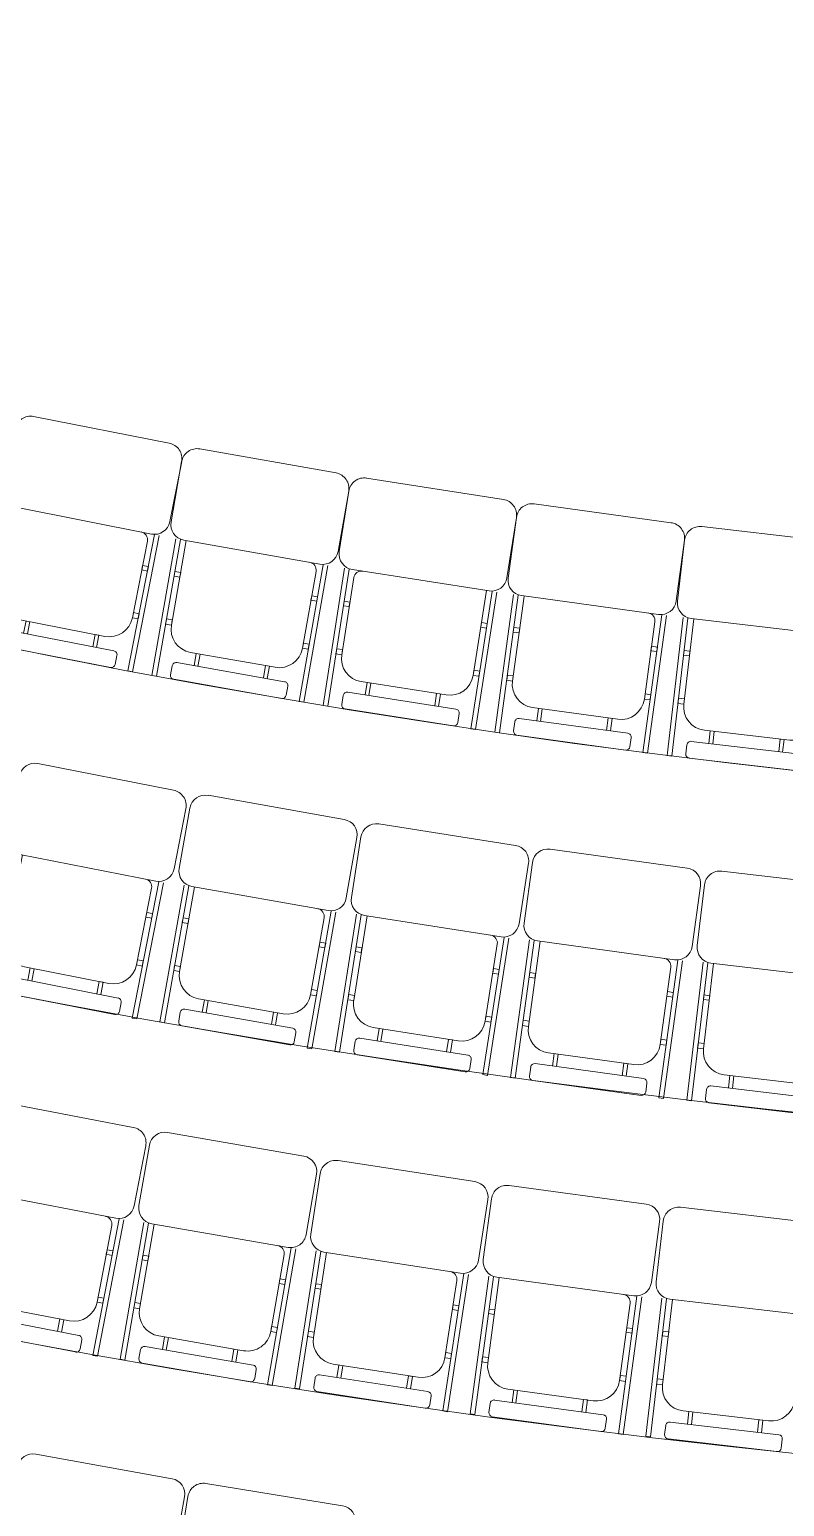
# Model space of a CAD drawing. Header units: millimetres. Extents: x 8275 to 147087, y -297470 to -191881.
# Drawn here: x 39564 to 42011, y -217230 to -212445 of the extents above; entities that cross this region are included whole.
import ezdxf

# ---------------------------------------------------------------- set-up
doc = ezdxf.new("R2010")
doc.units = ezdxf.units.MM
doc.header["$LTSCALE"] = 250
doc.header["$MEASUREMENT"] = 0
doc.layers.add('furniture', color=5, linetype='Continuous', lineweight=15)
doc.layers.add('stairs', color=2, linetype='Continuous', lineweight=5)

# ---------------------------------------------------------------- blocks, each defined once
blk = doc.blocks.new('A$C24EB465D-flat-9-flat-1-flat-320')
at = {"layer": 'furniture', "ltscale": 0.1}
for p, q in [((-441, 64.9), (-0.6, -19.8)), ((-537.9, -170.3), (-500.5, 24.6)), ((39.6, -79.3), (2.2, -274.1)), ((-523.1, -224.9), (-608.1, -666.9)), ((-593, -669.8), (-508, -227.8)), ((-489.3, -231.4), (-541.8, -504.6)), ((-57.3, -314.4), (-497.6, -229.7)), ((-530.7, -346), (-527.9, -331.2)), ((-509.2, -334.8), (-527.9, -331.2)), ((-512, -349.6), (-509.2, -334.8)), ((-131.9, -758.5), (-46.9, -316.4)), ((-31.9, -319.3), (-116.9, -761.4)), ((-512, -349.6), (-530.7, -346)), ((-70.4, -337.8), (-118.2, -586.1)), ((-88.4, -431), (-85.5, -416.3)), ((-85.5, -416.3), (-66.8, -419.9)), ((-69.7, -434.6), (-66.8, -419.9)), ((-88.4, -431), (-69.7, -434.6)), ((-560.5, -501), (-557.3, -484.3)), ((-541.8, -504.6), (-560.5, -501)), ((-538.6, -487.9), (-557.3, -484.3)), ((-541.8, -504.6), (-538.6, -487.9)), ((-118.2, -586.1), (-115, -569.4)), ((-115, -569.4), (-96.3, -573)), ((-99.5, -589.7), (-96.3, -573)), ((-207.4, -646.5), (-481.4, -593.8)), ((-462.7, -597.4), (-470.4, -637.4)), ((-450.2, -599.8), (-457.9, -639.8)), ((-118.2, -586.1), (-99.5, -589.7)), ((-608.1, -666.9), (-593, -669.8)), ((-541.4, -636.7), (-546.9, -665.6)), ((-177.7, -693.7), (-526.5, -626.6)), ((-238.6, -640.5), (-246.3, -680.5)), ((-226, -643), (-238.6, -640.5)), ((-226, -643), (-233.7, -682.9)), ((-188, -747.5), (-536.8, -680.5)), ((-167.6, -708.5), (-173.2, -737.5)), ((-116.9, -761.4), (-131.9, -758.5))]:
    blk.add_line(p, q, dxfattribs=at)
for centre, radius, start, end in [((-450.6, 15, 0), 50.8, 79.1151, 169.1151), ((-10.2, -69.7, 0), 50.8, 349.1151, 79.1151), ((-488, -179.9, 0), 50.8, 169.1151, 259.1151), ((-47.7, -264.5, 0), 50.8, 259.1151, 349.1151), ((-95.4, -333, 0), 25.4, 349.1151, 79.1151), ((-467, -519, 0), 76.2, 169.1151, 259.1151), ((-193, -571.7, 0), 76.2, 259.1151, 349.1151), ((-534.4, -668, 0), 12.7, 169.1151, 259.1151), ((-528.9, -639.1, 0), 12.7, 79.1151, 169.1151), ((-180.1, -706.1, 0), 12.7, 349.1151, 79.1151), ((-185.6, -735.1, 0), 12.7, 259.1151, 349.1151)]:
    blk.add_arc(centre, radius, start, end, dxfattribs=at)
blk = doc.blocks.new('A$C24EB465D-flat-9-flat-1-flat-321')
at = {"layer": 'furniture', "ltscale": 0.1}
for p, q in [((-442.1, 56.7), (-0.3, -19.8)), ((-534.7, -180.2), (-500.8, 15.3)), ((41.1, -78.6), (7.2, -274)), ((-518.9, -234.5), (-595.7, -678)), ((-580.5, -680.7), (-503.7, -237.1)), ((-51.5, -315.4), (-493.3, -238.9)), ((-484.9, -240.3), (-532.4, -514.5)), ((-117.9, -760.8), (-41.1, -317.2)), ((-26, -319.8), (-102.9, -763.4)), ((-524.3, -355.7), (-521.7, -340.9)), ((-505.5, -359), (-524.3, -355.7)), ((-502.9, -344.1), (-521.7, -340.9)), ((-505.5, -359), (-502.9, -344.1)), ((-64.2, -339), (-107.4, -588.2)), ((-80.4, -432.6), (-77.8, -417.8)), ((-77.8, -417.8), (-59.1, -421)), ((-61.6, -435.8), (-59.1, -421)), ((-80.4, -432.6), (-61.6, -435.8)), ((-551.2, -511.3), (-548.3, -494.5)), ((-532.4, -514.5), (-551.2, -511.3)), ((-529.5, -497.8), (-548.3, -494.5)), ((-532.4, -514.5), (-529.5, -497.8)), ((-107.4, -588.2), (-104.5, -571.4)), ((-104.5, -571.4), (-85.7, -574.7)), ((-195.5, -650.2), (-470.4, -602.6)), ((-451.6, -605.9), (-458.6, -646)), ((-439.1, -608), (-446, -648.1)), ((-107.4, -588.2), (-88.6, -591.4)), ((-88.6, -591.4), (-85.7, -574.7)), ((-529.5, -646.5), (-534.6, -675.6)), ((-164.9, -696.8), (-514.8, -636.2)), ((-226.8, -644.8), (-233.7, -684.9)), ((-214.1, -647), (-226.8, -644.8)), ((-214.1, -647), (-221.1, -687.1)), ((-595.7, -678), (-580.5, -680.7)), ((-174.2, -750.9), (-524.2, -690.2)), ((-154.5, -711.5), (-159.5, -740.5)), ((-102.9, -763.4), (-117.9, -760.8))]:
    blk.add_line(p, q, dxfattribs=at)
for centre, radius, start, end in [((-450.8, 6.7, 0), 50.8, 80.1717, 170.1717), ((-9, -69.9, 0), 50.8, 350.1717, 80.1717), ((-484.6, -188.8, 0), 50.8, 170.1717, 260.1717), ((-42.8, -265.4, 0), 50.8, 260.1717, 350.1717), ((-89.2, -334.7, 0), 25.4, 350.1717, 80.1717), ((-457.4, -527.5, 0), 76.2, 170.1717, 260.1717), ((-182.4, -575.2, 0), 76.2, 260.1717, 350.1717), ((-517, -648.7, 0), 12.7, 80.1717, 170.1717), ((-522, -677.7, 0), 12.7, 170.1717, 260.1717), ((-167, -709.3, 0), 12.7, 350.1717, 80.1717), ((-172.1, -738.4, 0), 12.7, 260.1717, 350.1717)]:
    blk.add_arc(centre, radius, start, end, dxfattribs=at)
blk = doc.blocks.new('A$C24EB465D-flat-9-flat-1-flat-322')
at = {"layer": 'furniture', "ltscale": 0.1}
for p, q in [((-443.1, 48.5), (0.1, -19.8)), ((-531.3, -190), (-501, 6.1)), ((42.5, -77.8), (12.3, -273.9)), ((-514.5, -244), (-583.1, -688.9)), ((-567.9, -691.2), (-499.2, -246.3)), ((-480.4, -249.2), (-522.9, -524.3)), ((-45.7, -316.3), (-488.8, -247.9)), ((-103.9, -762.8), (-35.2, -317.9)), ((-20.1, -320.3), (-88.8, -765.2)), ((-517.6, -365.3), (-515.3, -350.5)), ((-498.8, -368.2), (-517.6, -365.3)), ((-496.5, -353.4), (-515.3, -350.5)), ((-498.8, -368.2), (-496.5, -353.4)), ((-57.9, -340.1), (-96.5, -590.1)), ((-72.4, -434), (-70.1, -419.1)), ((-70.1, -419.1), (-51.3, -422.1)), ((-53.6, -436.9), (-51.3, -422.1)), ((-72.4, -434), (-53.6, -436.9)), ((-541.7, -521.4), (-539.1, -504.5)), ((-522.9, -524.3), (-541.7, -521.4)), ((-520.3, -507.5), (-539.1, -504.5)), ((-522.9, -524.3), (-520.3, -507.5)), ((-96.5, -590.1), (-93.9, -573.2)), ((-93.9, -573.2), (-75.1, -576.1)), ((-183.4, -653.7), (-459.2, -611.2)), ((-440.4, -614.1), (-446.6, -654.3)), ((-427.8, -616), (-434, -656.2)), ((-96.5, -590.1), (-77.7, -593)), ((-77.7, -593), (-75.1, -576.1)), ((-517.5, -656.2), (-522, -685.3)), ((-152, -699.8), (-503, -645.6)), ((-214.8, -648.9), (-221, -689.1)), ((-202.2, -650.8), (-214.8, -648.9)), ((-202.2, -650.8), (-208.4, -691.1)), ((-583.1, -688.9), (-567.9, -691.2)), ((-160.3, -754), (-511.4, -699.8)), ((-141.4, -714.2), (-145.9, -743.3)), ((-88.8, -765.2), (-103.9, -762.8))]:
    blk.add_line(p, q, dxfattribs=at)
for centre, radius, start, end in [((-450.8, -1.7, 0), 50.8, 81.2283, 171.2283), ((-7.7, -70, 0), 50.8, 351.2283, 81.2283), ((-481.1, -197.7, 0), 50.8, 171.2283, 261.2283), ((-37.9, -266.1, 0), 50.8, 261.2283, 351.2283), ((-83, -336.3, 0), 25.4, 351.2283, 81.2283), ((-447.5, -535.9, 0), 76.2, 171.2283, 261.2283), ((-171.8, -578.4, 0), 76.2, 261.2283, 351.2283), ((-505, -658.1, 0), 12.7, 81.2283, 171.2283), ((-509.5, -687.2, 0), 12.7, 171.2283, 261.2283), ((-153.9, -712.3, 0), 12.7, 351.2283, 81.2283), ((-158.4, -741.4, 0), 12.7, 261.2283, 351.2283)]:
    blk.add_arc(centre, radius, start, end, dxfattribs=at)
blk = doc.blocks.new('A$C24EB465D-flat-9-flat-1-flat-323')
at = {"layer": 'furniture', "ltscale": 0.1}
for p, q in [((-443.9, 40.4), (0.5, -19.8)), ((-527.7, -199.8), (-501.1, -3.2)), ((44, -77), (17.3, -273.6)), ((-509.9, -253.4), (-570.3, -699.5)), ((-555.1, -701.6), (-494.6, -255.5)), ((-475.7, -258.1), (-513.1, -533.8)), ((-39.8, -317.1), (-484.2, -256.9)), ((-89.8, -764.6), (-29.4, -318.5)), ((-14.2, -320.6), (-74.7, -766.7)), ((-510.8, -374.8), (-508.8, -359.9)), ((-491.9, -377.4), (-510.8, -374.8)), ((-489.9, -362.5), (-508.8, -359.9)), ((-491.9, -377.4), (-489.9, -362.5)), ((-51.7, -341.1), (-85.6, -591.7)), ((-64.4, -435.3), (-62.4, -420.4)), ((-62.4, -420.4), (-43.5, -422.9)), ((-45.5, -437.8), (-43.5, -422.9)), ((-64.4, -435.3), (-45.5, -437.8)), ((-532, -531.3), (-529.7, -514.4)), ((-510.8, -517), (-529.7, -514.4)), ((-513.1, -533.8), (-510.8, -517)), ((-513.1, -533.8), (-532, -531.3)), ((-171.3, -657), (-447.8, -619.6)), ((-85.6, -591.7), (-83.3, -574.9)), ((-85.6, -591.7), (-66.7, -594.3)), ((-83.3, -574.9), (-64.4, -577.4)), ((-66.7, -594.3), (-64.4, -577.4)), ((-505.3, -665.6), (-509.3, -694.8)), ((-139.1, -702.4), (-491, -654.8)), ((-429, -622.1), (-434.4, -662.4)), ((-416.3, -623.8), (-421.8, -664.1)), ((-202.8, -652.7), (-208.3, -693.1)), ((-190.1, -654.5), (-202.8, -652.7)), ((-190.1, -654.5), (-195.6, -694.8)), ((-570.3, -699.5), (-555.1, -701.6)), ((-146.4, -756.8), (-498.4, -709.1)), ((-128.2, -716.7), (-132.1, -745.9)), ((-74.7, -766.7), (-89.8, -764.6))]:
    blk.add_line(p, q, dxfattribs=at)
for centre, radius, start, end in [((-450.7, -10, 0), 50.8, 82.2849, 172.2849), ((-6.4, -70.2, 0), 50.8, 352.2849, 82.2849), ((-477.3, -206.6, 0), 50.8, 172.2849, 262.2849), ((-33, -266.8, 0), 50.8, 262.2849, 352.2849), ((-76.8, -337.7, 0), 25.4, 352.2849, 82.2849), ((-437.6, -544, 0), 76.2, 172.2849, 262.2849), ((-161.1, -581.5, 0), 76.2, 262.2849, 352.2849), ((-492.7, -667.3, 0), 12.7, 82.2849, 172.2849), ((-496.7, -696.5, 0), 12.7, 172.2849, 262.2849), ((-140.8, -715, 0), 12.7, 352.2849, 82.2849), ((-144.7, -744.2, 0), 12.7, 262.2849, 352.2849)]:
    blk.add_arc(centre, radius, start, end, dxfattribs=at)
blk = doc.blocks.new('A$C24EB465D-flat-9-flat-1-flat-324')
at = {"layer": 'furniture', "ltscale": 0.1}
for p, q in [((-444.6, 32.2), (0.8, -19.8)), ((-523.9, -209.5), (-500.9, -12.4)), ((45.4, -76.2), (22.4, -273.2)), ((-505.1, -262.8), (-557.3, -709.9)), ((-542, -711.7), (-489.8, -264.6)), ((-470.9, -266.8), (-503.2, -543.2)), ((-34, -317.8), (-479.3, -265.8)), ((-75.7, -766.2), (-23.5, -319)), ((-8.3, -320.8), (-60.5, -767.9)), ((-503.8, -384.2), (-502, -369.2)), ((-483.1, -371.4), (-502, -369.2)), ((-484.9, -386.4), (-483.1, -371.4)), ((-45.4, -342), (-74.7, -593.2)), ((-484.9, -386.4), (-503.8, -384.2)), ((-56.4, -436.4), (-54.6, -421.4)), ((-54.6, -421.4), (-35.7, -423.7)), ((-37.4, -438.6), (-35.7, -423.7)), ((-56.4, -436.4), (-37.4, -438.6)), ((-522.1, -541), (-520.1, -524.1)), ((-501.2, -526.3), (-520.1, -524.1)), ((-503.2, -543.2), (-501.2, -526.3)), ((-503.2, -543.2), (-522.1, -541)), ((-74.7, -593.2), (-72.7, -576.3)), ((-74.7, -593.2), (-55.8, -595.4)), ((-72.7, -576.3), (-53.8, -578.5)), ((-55.8, -595.4), (-53.8, -578.5)), ((-126.1, -704.9), (-478.9, -663.7)), ((-159.2, -660.1), (-436.3, -627.7)), ((-417.4, -629.9), (-422.1, -670.3)), ((-404.8, -631.4), (-409.5, -671.8)), ((-190.8, -656.4), (-195.5, -696.8)), ((-178, -657.9), (-190.8, -656.4)), ((-178, -657.9), (-182.7, -698.3)), ((-557.3, -709.9), (-542, -711.7)), ((-493, -674.8), (-496.4, -704.1)), ((-132.4, -759.4), (-485.2, -718.2)), ((-114.9, -719), (-118.3, -748.2)), ((-60.5, -767.9), (-75.7, -766.2))]:
    blk.add_line(p, q, dxfattribs=at)
for centre, radius, start, end in [((-450.4, -18.3, 0), 50.8, 83.3415, 173.3415), ((-5.1, -70.3, 0), 50.8, 353.3415, 83.3415), ((-473.5, -215.3, 0), 50.8, 173.3415, 263.3415), ((-28.1, -267.3, 0), 50.8, 263.3415, 353.3415), ((-70.6, -339.1, 0), 25.4, 353.3415, 83.3415), ((-427.5, -552, 0), 76.2, 173.3415, 263.3415), ((-150.4, -584.4, 0), 76.2, 263.3415, 353.3415), ((-480.4, -676.3, 0), 12.7, 83.3415, 173.3415), ((-483.8, -705.6, 0), 12.7, 173.3415, 263.3415), ((-127.5, -717.5, 0), 12.7, 353.3415, 83.3415), ((-131, -746.7, 0), 12.7, 263.3415, 353.3415)]:
    blk.add_arc(centre, radius, start, end, dxfattribs=at)
blk = doc.blocks.new('A$C24EB465D-flat-9-flat-1-flat-341')
at = {"layer": 'furniture', "ltscale": 0.1}
for p, q in [((-440.7, 66.8), (-0.7, -19.8)), ((-538.7, -167.9), (-500.3, 26.8)), ((39.3, -79.5), (1, -274.1)), ((-524.1, -222.5), (-611.1, -664.2)), ((-596, -667.2), (-509, -225.5)), ((-490.3, -229.2), (-544.1, -502.2)), ((-58.7, -314.2), (-498.6, -227.5)), ((-532.3, -343.6), (-529.4, -328.9)), ((-510.7, -332.5), (-529.4, -328.9)), ((-513.6, -347.3), (-510.7, -332.5)), ((-135.3, -757.9), (-48.3, -316.2)), ((-33.3, -319.2), (-120.3, -760.9)), ((-513.6, -347.3), (-532.3, -343.6)), ((-71.9, -337.4), (-120.8, -585.6)), ((-90.3, -430.6), (-87.4, -415.9)), ((-90.3, -430.6), (-71.6, -434.3)), ((-87.4, -415.9), (-68.7, -419.6)), ((-71.6, -434.3), (-68.7, -419.6)), ((-562.8, -498.5), (-559.5, -481.8)), ((-544.1, -502.2), (-562.8, -498.5)), ((-540.8, -485.5), (-559.5, -481.8)), ((-544.1, -502.2), (-540.8, -485.5)), ((-120.8, -585.6), (-117.5, -568.9)), ((-117.5, -568.9), (-98.8, -572.5)), ((-102.1, -589.2), (-98.8, -572.5)), ((-210.3, -645.6), (-484, -591.7)), ((-465.4, -595.4), (-473.2, -635.3)), ((-452.9, -597.8), (-460.7, -637.8)), ((-120.8, -585.6), (-102.1, -589.2)), ((-611.1, -664.2), (-596, -667.2)), ((-544.2, -634.3), (-549.9, -663.1)), ((-180.8, -692.9), (-529.3, -624.3)), ((-241.5, -639.5), (-249.3, -679.4)), ((-228.9, -641.9), (-241.5, -639.5)), ((-228.9, -641.9), (-236.7, -681.9)), ((-191.4, -746.7), (-539.9, -678.1)), ((-170.8, -707.8), (-176.4, -736.7)), ((-120.3, -760.9), (-135.3, -757.9))]:
    blk.add_line(p, q, dxfattribs=at)
for centre, radius, start, end in [((-450.5, 17, 0), 50.8, 78.8606, 168.8606), ((-10.5, -69.7, 0), 50.8, 348.8606, 78.8606), ((-488.8, -177.7, 0), 50.8, 168.8606, 258.8606), ((-48.9, -264.3, 0), 50.8, 258.8606, 348.8606), ((-96.9, -332.5, 0), 25.4, 348.8606, 78.8606), ((-469.3, -516.9, 0), 76.2, 168.8606, 258.8606), ((-195.6, -570.8, 0), 76.2, 258.8606, 348.8606), ((-537.4, -665.6, 0), 12.7, 168.8606, 258.8606), ((-531.7, -636.7, 0), 12.7, 78.8606, 168.8606), ((-183.2, -705.3, 0), 12.7, 348.8606, 78.8606), ((-188.9, -734.2, 0), 12.7, 258.8606, 348.8606)]:
    blk.add_arc(centre, radius, start, end, dxfattribs=at)
blk = doc.blocks.new('A$C24EB465D-flat-9-flat-1-flat-342')
at = {"layer": 'furniture', "ltscale": 0.1}
for p, q in [((-441.9, 58.4), (-0.4, -19.8)), ((-535.4, -178.2), (-500.8, 17.2)), ((40.8, -78.7), (6.2, -274.1)), ((-519.7, -232.5), (-598.2, -675.8)), ((-583.1, -678.5), (-504.6, -235.2)), ((-485.8, -238.5), (-534.3, -512.6)), ((-52.7, -315.2), (-494.2, -237.1)), ((-120.8, -760.4), (-42.3, -317.1)), ((-27.2, -319.7), (-105.7, -763)), ((-525.6, -353.8), (-523, -338.9)), ((-506.8, -357.1), (-525.6, -353.8)), ((-504.2, -342.3), (-523, -338.9)), ((-506.8, -357.1), (-504.2, -342.3)), ((-65.5, -338.8), (-109.6, -587.8)), ((-82, -432.3), (-79.4, -417.5)), ((-79.4, -417.5), (-60.6, -420.8)), ((-63.3, -435.6), (-60.6, -420.8)), ((-82, -432.3), (-63.3, -435.6)), ((-553.1, -509.2), (-550.1, -492.5)), ((-534.3, -512.6), (-553.1, -509.2)), ((-531.4, -495.8), (-550.1, -492.5)), ((-534.3, -512.6), (-531.4, -495.8)), ((-109.6, -587.8), (-106.6, -571)), ((-106.6, -571), (-87.8, -574.3)), ((-197.9, -649.5), (-472.6, -600.9)), ((-453.9, -604.2), (-461, -644.2)), ((-441.3, -606.4), (-448.4, -646.5)), ((-109.6, -587.8), (-90.8, -591.1)), ((-90.8, -591.1), (-87.8, -574.3)), ((-531.9, -644.6), (-537.1, -673.6)), ((-167.4, -696.2), (-517.2, -634.3)), ((-229.2, -644), (-236.2, -684)), ((-216.5, -646.2), (-229.2, -644)), ((-216.5, -646.2), (-223.6, -686.3)), ((-598.2, -675.8), (-583.1, -678.5)), ((-177, -750.2), (-526.8, -688.3)), ((-157.2, -710.9), (-162.3, -739.9)), ((-105.7, -763), (-120.8, -760.4))]:
    blk.add_line(p, q, dxfattribs=at)
for centre, radius, start, end in [((-450.7, 8.3, 0), 50.8, 79.9586, 169.9586), ((-9.2, -69.9, 0), 50.8, 349.9586, 79.9586), ((-485.3, -187, 0), 50.8, 169.9586, 259.9586), ((-43.8, -265.2, 0), 50.8, 259.9586, 349.9586), ((-90.5, -334.3, 0), 25.4, 349.9586, 79.9586), ((-459.3, -525.8, 0), 76.2, 169.9586, 259.9586), ((-184.6, -574.5, 0), 76.2, 259.9586, 349.9586), ((-519.4, -646.8, 0), 12.7, 79.9586, 169.9586), ((-524.6, -675.8, 0), 12.7, 169.9586, 259.9586), ((-169.7, -708.7, 0), 12.7, 349.9586, 79.9586), ((-174.8, -737.7, 0), 12.7, 259.9586, 349.9586)]:
    blk.add_arc(centre, radius, start, end, dxfattribs=at)
blk = doc.blocks.new('A$C24EB465D-flat-9-flat-1-flat-343')
at = {"layer": 'furniture', "ltscale": 0.1}
for p, q in [((-442.9, 49.9), (0, -19.8)), ((-531.8, -188.4), (-501, 7.6)), ((42.3, -77.9), (11.5, -273.9)), ((-515.2, -242.4), (-585.2, -687.2)), ((-570, -689.5), (-500, -244.8)), ((-481.2, -247.8), (-524.4, -522.7)), ((-46.6, -316.2), (-489.6, -246.5)), ((-106.2, -762.5), (-36.2, -317.8)), ((-21.1, -320.2), (-91.1, -764.9)), ((-518.7, -363.8), (-516.4, -348.9)), ((-499.9, -366.7), (-518.7, -363.8)), ((-497.5, -351.9), (-516.4, -348.9)), ((-499.9, -366.7), (-497.5, -351.9)), ((-59, -340), (-98.3, -589.8)), ((-73.7, -433.8), (-71.4, -418.9)), ((-71.4, -418.9), (-52.6, -421.9)), ((-54.9, -436.7), (-52.6, -421.9)), ((-73.7, -433.8), (-54.9, -436.7)), ((-543.2, -519.7), (-540.6, -502.9)), ((-524.4, -522.7), (-543.2, -519.7)), ((-521.8, -505.9), (-540.6, -502.9)), ((-524.4, -522.7), (-521.8, -505.9)), ((-98.3, -589.8), (-95.6, -573)), ((-95.6, -573), (-76.8, -575.9)), ((-185.4, -653.2), (-461, -609.8)), ((-442.2, -612.8), (-448.5, -653)), ((-429.6, -614.8), (-435.9, -654.9)), ((-98.3, -589.8), (-79.5, -592.7)), ((-79.5, -592.7), (-76.8, -575.9)), ((-519.5, -654.6), (-524.1, -683.7)), ((-154.1, -699.3), (-505, -644.1)), ((-216.8, -648.2), (-223.1, -688.4)), ((-204.1, -650.2), (-216.8, -648.2)), ((-204.1, -650.2), (-210.4, -690.4)), ((-585.2, -687.2), (-570, -689.5)), ((-162.6, -753.5), (-513.5, -698.3)), ((-143.5, -713.8), (-148.1, -742.9)), ((-91.1, -764.9), (-106.2, -762.5))]:
    blk.add_line(p, q, dxfattribs=at)
for centre, radius, start, end in [((-450.8, -0.3, 0), 50.8, 81.0567, 171.0567), ((-7.9, -70, 0), 50.8, 351.0567, 81.0567), ((-481.7, -196.3, 0), 50.8, 171.0567, 261.0567), ((-38.7, -266, 0), 50.8, 261.0567, 351.0567), ((-84, -336, 0), 25.4, 351.0567, 81.0567), ((-449.2, -534.5, 0), 76.2, 171.0567, 261.0567), ((-173.5, -577.9, 0), 76.2, 261.0567, 351.0567), ((-506.9, -656.6, 0), 12.7, 81.0567, 171.0567), ((-511.5, -685.7, 0), 12.7, 171.0567, 261.0567), ((-156.1, -711.8, 0), 12.7, 351.0567, 81.0567), ((-160.6, -740.9, 0), 12.7, 261.0567, 351.0567)]:
    blk.add_arc(centre, radius, start, end, dxfattribs=at)
blk = doc.blocks.new('A$C24EB465D-flat-9-flat-1-flat-344')
at = {"layer": 'furniture', "ltscale": 0.1}
for p, q in [((-443.8, 41.4), (0.4, -19.8)), ((-528.1, -198.6), (-501.1, -2)), ((43.8, -77.1), (16.7, -273.6)), ((-510.4, -252.3), (-571.9, -698.2)), ((-556.6, -700.3), (-495.2, -254.4)), ((-476.3, -257), (-514.3, -532.7)), ((-40.5, -317), (-484.7, -255.8)), ((-91.5, -764.4), (-30.1, -318.5)), ((-14.9, -320.5), (-76.4, -766.5)), ((-511.6, -373.6), (-509.6, -358.7)), ((-492.8, -376.2), (-511.6, -373.6)), ((-490.7, -361.3), (-509.6, -358.7)), ((-492.8, -376.2), (-490.7, -361.3)), ((-52.4, -341), (-86.9, -591.5)), ((-65.4, -435.1), (-63.3, -420.2)), ((-63.3, -420.2), (-44.5, -422.8)), ((-46.5, -437.7), (-44.5, -422.8)), ((-65.4, -435.1), (-46.5, -437.7)), ((-533.2, -530), (-530.9, -513.2)), ((-512, -515.8), (-530.9, -513.2)), ((-514.3, -532.7), (-512, -515.8)), ((-514.3, -532.7), (-533.2, -530)), ((-172.8, -656.6), (-449.2, -618.5)), ((-430.4, -621.1), (-435.9, -661.4)), ((-86.9, -591.5), (-84.6, -574.7)), ((-86.9, -591.5), (-68.1, -594.1)), ((-84.6, -574.7), (-65.8, -577.3)), ((-68.1, -594.1), (-65.8, -577.3)), ((-506.8, -664.5), (-510.9, -693.6)), ((-140.6, -702.1), (-492.5, -653.6)), ((-417.8, -622.9), (-423.3, -663.2)), ((-204.3, -652.3), (-209.9, -692.6)), ((-191.6, -654), (-204.3, -652.3)), ((-191.6, -654), (-197.2, -694.3)), ((-571.9, -698.2), (-556.6, -700.3)), ((-148.1, -756.4), (-500, -708)), ((-129.8, -716.4), (-133.8, -745.6)), ((-76.4, -766.5), (-91.5, -764.4))]:
    blk.add_line(p, q, dxfattribs=at)
for centre, radius, start, end in [((-450.7, -8.9, 0), 50.8, 82.1547, 172.1547), ((-6.5, -70.2, 0), 50.8, 352.1547, 82.1547), ((-477.8, -205.5, 0), 50.8, 172.1547, 262.1547), ((-33.6, -266.7, 0), 50.8, 262.1547, 352.1547), ((-77.6, -337.6, 0), 25.4, 352.1547, 82.1547), ((-438.8, -543.1, 0), 76.2, 172.1547, 262.1547), ((-162.4, -581.1, 0), 76.2, 262.1547, 352.1547), ((-494.3, -666.2, 0), 12.7, 82.1547, 172.1547), ((-498.3, -695.4, 0), 12.7, 172.1547, 262.1547), ((-142.4, -714.7, 0), 12.7, 352.1547, 82.1547), ((-146.4, -743.9, 0), 12.7, 262.1547, 352.1547)]:
    blk.add_arc(centre, radius, start, end, dxfattribs=at)
blk = doc.blocks.new('A$C24EB465D-flat-9-flat-1-flat-345')
at = {"layer": 'furniture', "ltscale": 0.1}
for p, q in [((-444.5, 32.9), (0.8, -19.8)), ((-524.2, -208.6), (-500.9, -11.6)), ((45.3, -76.2), (22, -273.3)), ((-505.5, -262), (-558.4, -709.1)), ((-543.1, -710.9), (-490.2, -263.8)), ((-471.3, -266.1), (-504, -542.4)), ((-34.5, -317.7), (-479.8, -265.1)), ((-76.9, -766), (-24, -319)), ((-8.8, -320.8), (-61.7, -767.8)), ((-504.4, -383.4), (-502.6, -368.4)), ((-483.7, -370.7), (-502.6, -368.4)), ((-485.5, -385.6), (-483.7, -370.7)), ((-45.9, -342), (-75.6, -593.1)), ((-485.5, -385.6), (-504.4, -383.4)), ((-57, -436.3), (-55.3, -421.4)), ((-55.3, -421.4), (-36.4, -423.6)), ((-38.1, -438.5), (-36.4, -423.6)), ((-57, -436.3), (-38.1, -438.5)), ((-522.9, -540.2), (-520.9, -523.3)), ((-502, -525.5), (-520.9, -523.3)), ((-504, -542.4), (-502, -525.5)), ((-504, -542.4), (-522.9, -540.2)), ((-75.6, -593.1), (-73.6, -576.2)), ((-75.6, -593.1), (-56.7, -595.3)), ((-73.6, -576.2), (-54.7, -578.4)), ((-56.7, -595.3), (-54.7, -578.4)), ((-127.2, -704.7), (-479.9, -663)), ((-160.2, -659.8), (-437.3, -627)), ((-418.4, -629.3), (-423.2, -669.7)), ((-405.7, -630.8), (-410.5, -671.2)), ((-191.8, -656.1), (-196.6, -696.5)), ((-179, -657.6), (-191.8, -656.1)), ((-179, -657.6), (-183.8, -698)), ((-558.4, -709.1), (-543.1, -710.9)), ((-494, -674.1), (-497.5, -703.3)), ((-133.6, -759.1), (-486.3, -717.4)), ((-116, -718.8), (-119.5, -748)), ((-61.7, -767.8), (-76.9, -766))]:
    blk.add_line(p, q, dxfattribs=at)
for centre, radius, start, end in [((-450.5, -17.6, 0), 50.8, 83.2528, 173.2528), ((-5.2, -70.3, 0), 50.8, 353.2528, 83.2528), ((-473.8, -214.6, 0), 50.8, 173.2528, 263.2528), ((-28.5, -267.3, 0), 50.8, 263.2528, 353.2528), ((-71.1, -339, 0), 25.4, 353.2528, 83.2528), ((-428.3, -551.4, 0), 76.2, 173.2528, 263.2528), ((-151.3, -584.1, 0), 76.2, 263.2528, 353.2528), ((-481.4, -675.6, 0), 12.7, 83.2528, 173.2528), ((-484.9, -704.8, 0), 12.7, 173.2528, 263.2528), ((-128.7, -717.3, 0), 12.7, 353.2528, 83.2528), ((-132.1, -746.5, 0), 12.7, 263.2528, 353.2528)]:
    blk.add_arc(centre, radius, start, end, dxfattribs=at)
blk = doc.blocks.new('A$C24EB465D-flat-9-flat-1-flat-364')
at = {"layer": 'furniture', "ltscale": 0.1}
for p, q in [((-441.6, 60.4), (-0.4, -19.8)), ((-536.2, -175.7), (-500.7, 19.5)), ((40.4, -78.9), (5, -274.1)), ((-520.8, -230.1), (-601.3, -673.1)), ((-586.2, -675.8), (-505.7, -232.9)), ((-486.9, -236.3), (-536.7, -510.1)), ((-54.1, -315), (-495.3, -234.8)), ((-124.3, -759.8), (-43.7, -316.9)), ((-28.7, -319.6), (-109.2, -762.5)), ((-527.2, -351.3), (-524.5, -336.5)), ((-508.5, -354.7), (-527.2, -351.3)), ((-505.8, -339.9), (-524.5, -336.5)), ((-508.5, -354.7), (-505.8, -339.9)), ((-67, -338.5), (-112.3, -587.3)), ((-84, -431.9), (-81.3, -417.1)), ((-81.3, -417.1), (-62.6, -420.5)), ((-65.3, -435.3), (-62.6, -420.5)), ((-84, -431.9), (-65.3, -435.3)), ((-555.4, -506.7), (-552.4, -489.9)), ((-536.7, -510.1), (-555.4, -506.7)), ((-533.7, -493.3), (-552.4, -489.9)), ((-536.7, -510.1), (-533.7, -493.3)), ((-112.3, -587.3), (-109.2, -570.5)), ((-109.2, -570.5), (-90.5, -573.9)), ((-93.5, -590.7), (-90.5, -573.9)), ((-200.9, -648.6), (-475.4, -598.7)), ((-456.6, -602.1), (-463.9, -642.1)), ((-444.1, -604.4), (-451.4, -644.4)), ((-112.3, -587.3), (-93.5, -590.7)), ((-534.9, -642.1), (-540.2, -671.1)), ((-170.7, -695.4), (-520.1, -631.9)), ((-232.1, -642.9), (-239.4, -682.9)), ((-219.5, -645.2), (-232.1, -642.9)), ((-219.5, -645.2), (-226.8, -685.2)), ((-601.3, -673.1), (-586.2, -675.8)), ((-180.5, -749.4), (-529.9, -685.9)), ((-160.4, -710.2), (-165.7, -739.2)), ((-109.2, -762.5), (-124.3, -759.8))]:
    blk.add_line(p, q, dxfattribs=at)
for centre, radius, start, end in [((-450.7, 10.4, 0), 50.8, 79.6949, 169.6949), ((-9.5, -69.8, 0), 50.8, 349.6949, 79.6949), ((-486.2, -184.8, 0), 50.8, 169.6949, 259.6949), ((-45, -265, 0), 50.8, 259.6949, 349.6949), ((-92, -333.9, 0), 25.4, 349.6949, 79.6949), ((-461.7, -523.7, 0), 76.2, 169.6949, 259.6949), ((-187.2, -573.6, 0), 76.2, 259.6949, 349.6949), ((-522.4, -644.4, 0), 12.7, 79.6949, 169.6949), ((-527.7, -673.4, 0), 12.7, 169.6949, 259.6949), ((-172.9, -707.9, 0), 12.7, 349.6949, 79.6949), ((-178.2, -736.9, 0), 12.7, 259.6949, 349.6949)]:
    blk.add_arc(centre, radius, start, end, dxfattribs=at)
blk = doc.blocks.new('A$C24EB465D-flat-9-flat-1-flat-365')
at = {"layer": 'furniture', "ltscale": 0.1}
for p, q in [((-442.6, 52.5), (-0.1, -19.8)), ((-533, -185.2), (-500.9, 10.6)), ((41.8, -78.2), (9.8, -274)), ((-516.6, -239.4), (-589.3, -683.6)), ((-574.1, -686.1), (-501.4, -241.8)), ((-482.6, -244.9), (-527.5, -519.5)), ((-48.5, -315.9), (-491, -243.5)), ((-110.7, -761.9), (-38.1, -317.6)), ((-23, -320.1), (-95.7, -764.3)), ((-520.9, -360.6), (-518.4, -345.8)), ((-502.1, -363.7), (-520.9, -360.6)), ((-499.6, -348.9), (-518.4, -345.8)), ((-502.1, -363.7), (-499.6, -348.9)), ((-61, -339.6), (-101.8, -589.2)), ((-76.3, -433.3), (-73.9, -418.5)), ((-73.9, -418.5), (-55.1, -421.6)), ((-57.5, -436.4), (-55.1, -421.6)), ((-76.3, -433.3), (-57.5, -436.4)), ((-546.3, -516.5), (-543.6, -499.7)), ((-527.5, -519.5), (-546.3, -516.5)), ((-524.8, -502.8), (-543.6, -499.7)), ((-527.5, -519.5), (-524.8, -502.8)), ((-101.8, -589.2), (-99.1, -572.4)), ((-99.1, -572.4), (-80.3, -575.4)), ((-189.3, -652.1), (-464.6, -607)), ((-445.9, -610.1), (-452.4, -650.3)), ((-433.3, -612.2), (-439.9, -652.3)), ((-101.8, -589.2), (-83, -592.2)), ((-83, -592.2), (-80.3, -575.4)), ((-523.4, -651.5), (-528.1, -680.6)), ((-158.3, -698.4), (-508.8, -641)), ((-220.7, -646.9), (-227.2, -687.1)), ((-208, -649), (-220.7, -646.9)), ((-208, -649), (-214.6, -689.2)), ((-589.3, -683.6), (-574.1, -686.1)), ((-167.1, -752.5), (-517.7, -695.2)), ((-147.8, -712.9), (-152.5, -742)), ((-95.7, -764.3), (-110.7, -761.9))]:
    blk.add_line(p, q, dxfattribs=at)
for centre, radius, start, end in [((-450.8, 2.4, 0), 50.8, 80.7131, 170.7131), ((-8.3, -70, 0), 50.8, 350.7131, 80.7131), ((-482.8, -193.4, 0), 50.8, 170.7131, 260.7131), ((-40.3, -265.8, 0), 50.8, 260.7131, 350.7131), ((-86.1, -335.5, 0), 25.4, 350.7131, 80.7131), ((-452.3, -531.8, 0), 76.2, 170.7131, 260.7131), ((-177, -576.9, 0), 76.2, 260.7131, 350.7131), ((-510.9, -653.6, 0), 12.7, 80.7131, 170.7131), ((-515.6, -682.6, 0), 12.7, 170.7131, 260.7131), ((-160.3, -710.9, 0), 12.7, 350.7131, 80.7131), ((-165.1, -739.9, 0), 12.7, 260.7131, 350.7131)]:
    blk.add_arc(centre, radius, start, end, dxfattribs=at)
blk = doc.blocks.new('A$C24EB465D-flat-9-flat-1-flat-96')
at = {"layer": 'furniture', "ltscale": 0.1}
for p, q in [((445.1, -23.5), (-3.3, -19.6)), ((-54.5, -69.9), (-56.2, -268.3)), ((493.7, -273.1), (495.5, -74.7)), ((-31.7, -319.3), (-35.6, -769.5)), ((-20.3, -769.6), (-16.4, -319.5)), ((-5.9, -319.5), (442.5, -323.4)), ((434, -323.4), (431.6, -601.6)), ((449.1, -773.7), (453, -323.5)), ((468.4, -323.7), (464.5, -773.8)), ((2.4, -345), (0.2, -597.9)), ((-17.5, -439.8), (-17.4, -424.8)), ((1.7, -425), (-17.4, -424.8)), ((1.6, -440), (1.7, -425)), ((433, -443.8), (433.1, -428.7)), ((433.1, -428.7), (452.1, -428.9)), ((452, -443.9), (452.1, -428.9)), ((1.6, -440), (-17.5, -439.8)), ((433, -443.8), (452, -443.9)), ((-18.9, -597.7), (-18.7, -580.7)), ((0.2, -597.9), (-18.9, -597.7)), ((0.3, -580.9), (-18.7, -580.7)), ((0.2, -597.9), (0.3, -580.9)), ((431.6, -601.6), (431.7, -584.6)), ((431.6, -601.6), (450.6, -601.8)), ((431.7, -584.6), (450.8, -584.8)), ((450.6, -601.8), (450.8, -584.8)), ((37.3, -715.1), (392.5, -718.2)), ((75.7, -674.8), (354.7, -677.2)), ((94.7, -674.9), (94.3, -715.6)), ((94.7, -674.9), (107.5, -675)), ((107.5, -675), (107.1, -715.7)), ((323, -676.9), (322.6, -717.6)), ((335.7, -677), (335.3, -717.7)), ((24.5, -727.7), (24.2, -757.1)), ((405.1, -731), (404.8, -760.4)), ((-35.6, -769.5), (-20.3, -769.6)), ((36.8, -769.9), (392, -773)), ((464.5, -773.8), (449.1, -773.7))]:
    blk.add_line(p, q, dxfattribs=at)
for centre, radius, start, end in [((-3.7, -70.4, 0), 50.8, 89.502, 179.502), ((444.7, -74.3, 0), 50.8, 359.502, 89.502), ((-5.4, -268.8, 0), 50.8, 179.502, 269.502), ((442.9, -272.6, 0), 50.8, 269.502, 359.502), ((27.8, -345.2, 0), 25.4, 89.502, 179.502), ((76.4, -598.6, 0), 76.2, 179.502, 269.502), ((355.4, -601, 0), 76.2, 269.502, 359.502), ((37.2, -727.8, 0), 12.7, 89.502, 179.502), ((36.9, -757.2, 0), 12.7, 179.502, 269.502), ((392.1, -760.3, 0), 12.7, 269.502, 359.502), ((392.4, -730.9, 0), 12.7, 359.502, 89.502)]:
    blk.add_arc(centre, radius, start, end, dxfattribs=at)

msp = doc.modelspace()

# ---------------------------------------------------------------- linework, layer by layer
at = {"layer": 'stairs', "ltscale": 0.01}
for radius, start, end in [(28933.6, 238.54664, 301.47272), (30033.6, 238.66575, 301.3529), (31133.6, 238.77643, 301.24156), (32233.6, 238.87955, 301.13782), (33333.6, 238.97585, 301.04095)]:
    msp.add_arc((45240.8, -186089.6, -29609.4), radius, start, end, dxfattribs=at)

# ---------------------------------------------------------------- block references
at = {"layer": 'furniture', "ltscale": 0.01, "xscale": -1}
for p, rotation in [((40017.5, -213765.4, -28433), 348.3821476906389), ((40557.6, -213861.8, -28433), 349.4939329217362), ((41642.9, -214023, -28433), 351.7175033841217), ((42187.7, -214087.7, -28433), 352.8292886149604)]:
    msp.add_blockref('A$C24EB465D-flat-9-flat-1-flat-96', p, dxfattribs=dict(at, rotation=rotation))
at = {"layer": 'furniture', "ltscale": 0.01, "rotation": 351.6018067618029}
msp.add_blockref('A$C24EB465D-flat-9-flat-1-flat-96', (40662.6, -213879.3, -28433), dxfattribs=at)
at = {"layer": 'furniture', "ltscale": 0.01}
for name, p in [('A$C24EB465D-flat-9-flat-1-flat-341', (40031.3, -214890, -28433)), ('A$C24EB465D-flat-9-flat-1-flat-342', (40584.2, -214984.6, -28433)), ('A$C24EB465D-flat-9-flat-1-flat-343', (41138.8, -215068.6, -28433)), ('A$C24EB465D-flat-9-flat-1-flat-344', (41694.9, -215142, -28433)), ('A$C24EB465D-flat-9-flat-1-flat-345', (42252.3, -215204.7, -28433)), ('A$C24EB465D-flat-9-flat-1-flat-320', (39900.7, -215982.3, -28433)), ('A$C24EB465D-flat-9-flat-1-flat-321', (40453, -216075.3, -28433)), ('A$C24EB465D-flat-9-flat-1-flat-322', (41006.8, -216158.1, -28433)), ('A$C24EB465D-flat-9-flat-1-flat-323', (41562.1, -216230.6, -28433)), ('A$C24EB465D-flat-9-flat-1-flat-324', (42118.7, -216293, -28433)), ('A$C24EB465D-flat-9-flat-1-flat-364', (40025.9, -217120.7, -28433)), ('A$C24EB465D-flat-9-flat-1-flat-365', (40578.2, -217208.2, -28433))]:
    msp.add_blockref(name, p, dxfattribs=at)

doc.saveas('drawing.dxf')
